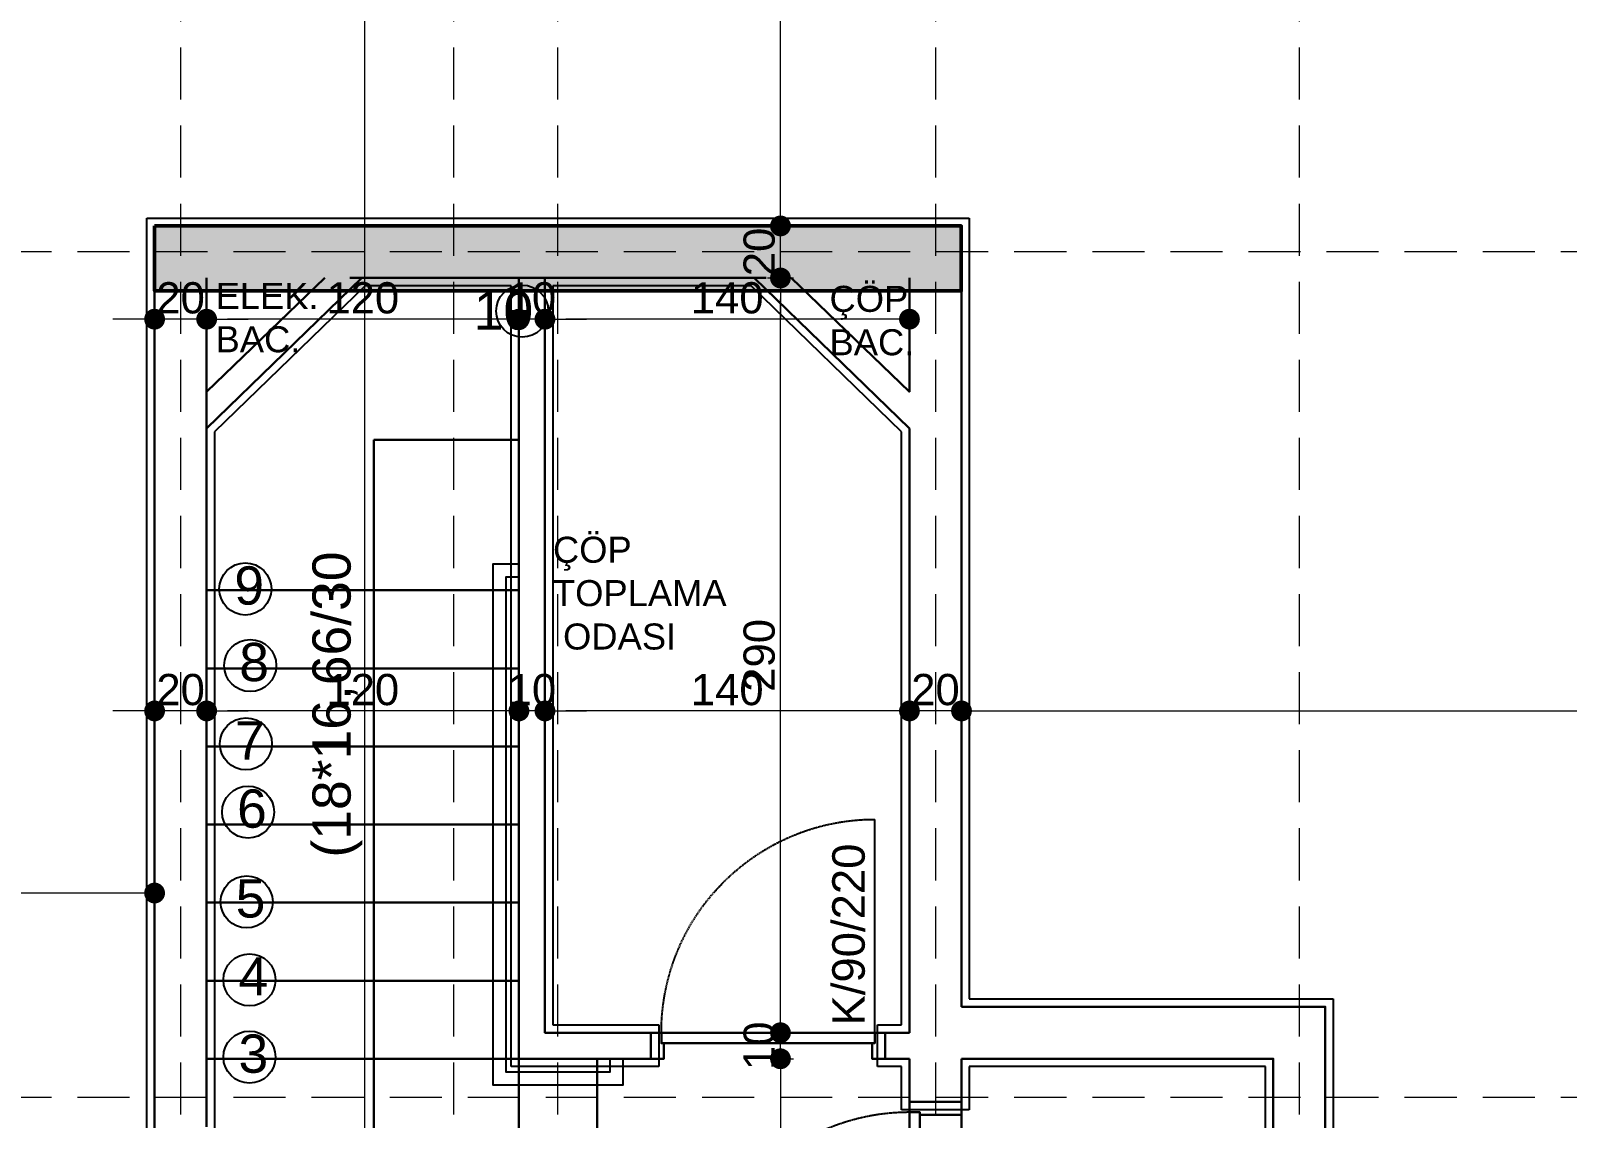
# Model space of a CAD drawing. Header units: millimetres. Extents: x 38129 to 72024, y -56282 to 16512.
# Drawn here: x 43014 to 43604, y -43878 to -43460 of the extents above; entities that cross this region are included whole.
import ezdxf

# ---------------------------------------------------------------- set-up
doc = ezdxf.new("R2010")
doc.units = ezdxf.units.MM
doc.linetypes.add('HIDDEN', pattern=[0.375, 0.25, -0.125])
for name, color, linetype, lineweight in [('AKS', 55, 'HIDDEN', 0), ('COLUMN4', 3, 'Continuous', 50), ('DIŞÖLÇÜ', 37, 'Continuous', 0), ('DUVAR', 255, 'Continuous', 30), ('KAPI', 4, 'Continuous', 30), ('M', 210, 'Continuous', 30), ('mahal', 7, 'Continuous', 5), ('pencere+KAPI', 1, 'Continuous', 0), ('TARAMA', 252, 'Continuous', 0), ('ölçü İÇ', 31, 'Continuous', 0)]:
    doc.layers.add(name, color=color, linetype=linetype, lineweight=lineweight)
for name, color, linetype in [('HIDDEN', 1, 'HIDDEN'), ('sıva', 41, 'Continuous'), ('tefriş', 42, 'Continuous')]:
    doc.layers.add(name, color=color, linetype=linetype)
doc.styles.add('icdisolcu_yazi', font='arial.ttf')
doc.styles.get("Standard").update_dxf_attribs({"font": 'arial.ttf'})
doc.styles.add('style1', font='arial.ttf')
doc.dimstyles.new('İç Ölçü', dxfattribs={"dimtxt": 12, "dimasz": 8, "dimexe": 5, "dimexo": 0, "dimgap": 2, "dimtad": 1, "dimdec": 0, "dimzin": 12, "dimdsep": 46, "dimtxsty": 'icdisolcu_yazi', "dimblk": 'DOT', "dimcen": 8, "dimdle": 5, "dimclrd": 256, "dimclre": 256, "dimclrt": 7, "dimadec": 0, "dimazin": 3, "dimtfac": 1, "dimtdec": 0, "dimtix": 1, "dimtmove": 2, "dimatfit": 3, "dimldrblk": 'DOT', "dimfxl": 0, "dimtolj": 1, "dimtzin": 0, "dimlwd": -1, "dimlwe": -1, "dimarcsym": 0})

# ---------------------------------------------------------------- blocks, each defined once
blk = doc.blocks.new('*U12')
for p, q in [((4, 0), (0, 0)), ((86, 0), (90, 0))]:
    blk.add_line(p, q)
blk.add_lwpolyline([(4, 0), (86, 0), (86, -4), (4, -4)], close=True)
for points in [[(0, -20), (5, -20), (5, -4)], [(90, -20), (85, -20), (85, -4)]]:
    blk.add_lwpolyline(points)
at = {"layer": 'DUVAR'}
for p, q in [((0, 0), (0, -20)), ((90, 0), (90, -20))]:
    blk.add_line(p, q, dxfattribs=at)
at = {"layer": 'HIDDEN'}
blk.add_line((4, 0), (4, 82), dxfattribs=at)
blk.add_arc((4, 0), 82, 360, 90, dxfattribs=at)
blk = doc.blocks.new('_Dot')
at = {"color": 0, "lineweight": -2}
blk.add_line((-0.5, 0), (-1, 0), dxfattribs=at)
at = {"color": 0, "lineweight": 30, "const_width": 0.5}
blk.add_lwpolyline([(-0.25, 0, 1), (0.25, 0, 1)], format="xyb", close=True, dxfattribs=at)
blk = doc.blocks.new('*D661')
at = {"layer": 'Defpoints', "color": 0, "transparency": 16777216}
for p in [(43296.71, -43535.06), (43302.15, -43535.06), (43296.71, -43555.06)]:
    blk.add_point(p, dxfattribs=at)
at = {"layer": 'ölçü İÇ', "linetype": 'Continuous', "transparency": 16777216}
for p, q in [((43302.15, -43527.06), (43302.15, -43519.06)), ((43302.15, -43555.06), (43302.15, -43535.06)), ((43302.15, -43563.06), (43302.15, -43571.06))]:
    blk.add_line(p, q, dxfattribs=at)
at = {"layer": 'ölçü İÇ', "transparency": 16777216}
for p, q in [((43297.15, -43535.06), (43307.15, -43535.06)), ((43297.15, -43555.06), (43307.15, -43555.06))]:
    blk.add_line(p, q, dxfattribs=at)
at = {"layer": 'ölçü İÇ', "transparency": 16777216, "xscale": 8, "yscale": 8, "zscale": 8}
for p, rotation in [((43302.15, -43535.06), 270), ((43302.15, -43555.06), 90)]:
    blk.add_blockref('_Dot', p, dxfattribs=dict(at, rotation=rotation))
at = {"layer": 'ölçü İÇ', "color": 7, "transparency": 16777216, "insert": (43294.02, -43545.06), "char_height": 12, "attachment_point": 5, "rotation": 90, "style": 'icdisolcu_yazi'}
blk.add_mtext('\\A1;20', dxfattribs=at)
blk = doc.blocks.new('*U39')
for p, q in [((4, 0), (0, 0)), ((86, 0), (90, 0))]:
    blk.add_line(p, q)
blk.add_lwpolyline([(4, 0), (86, 0), (86, -4), (4, -4)], close=True)
for points in [[(0, -10), (5, -10), (5, -4)], [(90, -10), (85, -10), (85, -4)]]:
    blk.add_lwpolyline(points)
at = {"layer": 'DUVAR'}
for p, q in [((0, 0), (0, -10)), ((90, 0), (90, -10))]:
    blk.add_line(p, q, dxfattribs=at)
at = {"layer": 'HIDDEN'}
blk.add_line((4, 0), (4, 82), dxfattribs=at)
blk.add_arc((4, 0), 82, 360, 90, dxfattribs=at)
blk = doc.blocks.new('*D677')
at = {"layer": 'Defpoints', "color": 0, "transparency": 16777216}
for p in [(43302.15, -43845.06), (43302.15, -43845.06), (43302.15, -43855.06)]:
    blk.add_point(p, dxfattribs=at)
at = {"layer": 'ölçü İÇ', "linetype": 'Continuous', "transparency": 16777216}
for p, q in [((43302.15, -43837.06), (43302.15, -43829.06)), ((43302.15, -43855.06), (43302.15, -43845.06)), ((43302.15, -43863.06), (43302.15, -43871.06))]:
    blk.add_line(p, q, dxfattribs=at)
at = {"layer": 'ölçü İÇ', "transparency": 16777216}
for p, q in [((43302.15, -43845.06), (43307.15, -43845.06)), ((43302.15, -43855.06), (43307.15, -43855.06))]:
    blk.add_line(p, q, dxfattribs=at)
at = {"layer": 'ölçü İÇ', "transparency": 16777216, "xscale": 8, "yscale": 8, "zscale": 8}
for p, rotation in [((43302.15, -43845.06), 270), ((43302.15, -43855.06), 90)]:
    blk.add_blockref('_Dot', p, dxfattribs=dict(at, rotation=rotation))
at = {"layer": 'ölçü İÇ', "color": 7, "transparency": 16777216, "insert": (43294.02, -43850.06), "char_height": 12, "attachment_point": 5, "rotation": 90, "style": 'icdisolcu_yazi'}
blk.add_mtext('\\A1;10', dxfattribs=at)
blk = doc.blocks.new('*D678')
at = {"layer": 'Defpoints', "color": 0, "transparency": 16777216}
for p in [(43302.15, -43555.06), (43302.15, -43555.06), (43302.15, -43845.06)]:
    blk.add_point(p, dxfattribs=at)
at = {"layer": 'ölçü İÇ', "transparency": 16777216}
for p, q in [((43302.15, -43555.06), (43307.15, -43555.06)), ((43302.15, -43845.06), (43307.15, -43845.06))]:
    blk.add_line(p, q, dxfattribs=at)
at = {"layer": 'ölçü İÇ', "linetype": 'Continuous', "transparency": 16777216}
blk.add_line((43302.15, -43837.06), (43302.15, -43563.06), dxfattribs=at)
at = {"layer": 'ölçü İÇ', "transparency": 16777216, "xscale": 8, "yscale": 8, "zscale": 8}
for p, rotation in [((43302.15, -43555.06), 90), ((43302.15, -43845.06), 270)]:
    blk.add_blockref('_Dot', p, dxfattribs=dict(at, rotation=rotation))
at = {"layer": 'ölçü İÇ', "color": 7, "transparency": 16777216, "insert": (43294.02, -43700.06), "char_height": 12, "attachment_point": 5, "rotation": 90, "style": 'icdisolcu_yazi'}
blk.add_mtext('\\A1;290', dxfattribs=at)
blk = doc.blocks.new('*D680')
at = {"layer": 'Defpoints', "color": 0, "transparency": 16777216}
for p in [(43211.65, -43570.89), (43211.65, -43570.89), (43351.71, -43570.89)]:
    blk.add_point(p, dxfattribs=at)
at = {"layer": 'ölçü İÇ', "transparency": 16777216}
for p, q in [((43211.65, -43570.89), (43211.65, -43565.89)), ((43351.71, -43570.89), (43351.71, -43565.89))]:
    blk.add_line(p, q, dxfattribs=at)
at = {"layer": 'ölçü İÇ', "linetype": 'Continuous', "transparency": 16777216}
blk.add_line((43343.71, -43570.89), (43219.65, -43570.89), dxfattribs=at)
at = {"layer": 'ölçü İÇ', "transparency": 16777216, "xscale": 8, "yscale": 8, "zscale": 8, "rotation": 180}
blk.add_blockref('_Dot', (43211.65, -43570.89), dxfattribs=at)
at = {"layer": 'ölçü İÇ', "transparency": 16777216, "xscale": 8, "yscale": 8, "zscale": 8}
blk.add_blockref('_Dot', (43351.71, -43570.89), dxfattribs=at)
at = {"layer": 'ölçü İÇ', "color": 7, "transparency": 16777216, "insert": (43281.68, -43562.76), "char_height": 12, "attachment_point": 5, "style": 'icdisolcu_yazi'}
blk.add_mtext('\\A1;140', dxfattribs=at)
blk = doc.blocks.new('*D681')
at = {"layer": 'Defpoints', "color": 0, "transparency": 16777216}
for p in [(43201.65, -43570.89), (43201.65, -43570.89), (43211.65, -43570.89)]:
    blk.add_point(p, dxfattribs=at)
at = {"layer": 'ölçü İÇ', "transparency": 16777216}
for p, q in [((43201.65, -43570.89), (43201.65, -43565.89)), ((43211.65, -43570.89), (43211.65, -43565.89))]:
    blk.add_line(p, q, dxfattribs=at)
at = {"layer": 'ölçü İÇ', "linetype": 'Continuous', "transparency": 16777216}
for p, q in [((43193.65, -43570.89), (43185.65, -43570.89)), ((43211.65, -43570.89), (43201.65, -43570.89)), ((43219.65, -43570.89), (43227.65, -43570.89))]:
    blk.add_line(p, q, dxfattribs=at)
at = {"layer": 'ölçü İÇ', "transparency": 16777216, "xscale": 8, "yscale": 8, "zscale": 8}
blk.add_blockref('_Dot', (43201.65, -43570.89), dxfattribs=at)
at = {"layer": 'ölçü İÇ', "transparency": 16777216, "xscale": 8, "yscale": 8, "zscale": 8, "rotation": 180}
blk.add_blockref('_Dot', (43211.65, -43570.89), dxfattribs=at)
at = {"layer": 'ölçü İÇ', "color": 7, "transparency": 16777216, "insert": (43206.65, -43562.76), "char_height": 12, "attachment_point": 5, "style": 'icdisolcu_yazi'}
blk.add_mtext('\\A1;10', dxfattribs=at)
blk = doc.blocks.new('*D682')
at = {"layer": 'Defpoints', "color": 0, "transparency": 16777216}
for p in [(43081.65, -43570.89), (43081.65, -43570.89), (43201.65, -43570.89)]:
    blk.add_point(p, dxfattribs=at)
at = {"layer": 'ölçü İÇ', "transparency": 16777216}
for p, q in [((43081.65, -43570.89), (43081.65, -43565.89)), ((43201.65, -43570.89), (43201.65, -43565.89))]:
    blk.add_line(p, q, dxfattribs=at)
at = {"layer": 'ölçü İÇ', "linetype": 'Continuous', "transparency": 16777216}
blk.add_line((43193.65, -43570.89), (43089.65, -43570.89), dxfattribs=at)
at = {"layer": 'ölçü İÇ', "transparency": 16777216, "xscale": 8, "yscale": 8, "zscale": 8, "rotation": 180}
blk.add_blockref('_Dot', (43081.65, -43570.89), dxfattribs=at)
at = {"layer": 'ölçü İÇ', "transparency": 16777216, "xscale": 8, "yscale": 8, "zscale": 8}
blk.add_blockref('_Dot', (43201.65, -43570.89), dxfattribs=at)
at = {"layer": 'ölçü İÇ', "color": 7, "transparency": 16777216, "insert": (43141.65, -43562.76), "char_height": 12, "attachment_point": 5, "style": 'icdisolcu_yazi'}
blk.add_mtext('\\A1;120', dxfattribs=at)
blk = doc.blocks.new('*D683')
at = {"layer": 'Defpoints', "color": 0, "transparency": 16777216}
for p in [(43061.65, -43570.89), (43061.65, -43570.89), (43081.65, -43570.89)]:
    blk.add_point(p, dxfattribs=at)
at = {"layer": 'ölçü İÇ', "transparency": 16777216}
for p, q in [((43061.65, -43570.89), (43061.65, -43565.89)), ((43081.65, -43570.89), (43081.65, -43565.89))]:
    blk.add_line(p, q, dxfattribs=at)
at = {"layer": 'ölçü İÇ', "linetype": 'Continuous', "transparency": 16777216}
for p, q in [((43053.65, -43570.89), (43045.65, -43570.89)), ((43081.65, -43570.89), (43061.65, -43570.89)), ((43089.65, -43570.89), (43097.65, -43570.89))]:
    blk.add_line(p, q, dxfattribs=at)
at = {"layer": 'ölçü İÇ', "transparency": 16777216, "xscale": 8, "yscale": 8, "zscale": 8}
blk.add_blockref('_Dot', (43061.65, -43570.89), dxfattribs=at)
at = {"layer": 'ölçü İÇ', "transparency": 16777216, "xscale": 8, "yscale": 8, "zscale": 8, "rotation": 180}
blk.add_blockref('_Dot', (43081.65, -43570.89), dxfattribs=at)
at = {"layer": 'ölçü İÇ', "color": 7, "transparency": 16777216, "insert": (43071.65, -43562.76), "char_height": 12, "attachment_point": 5, "style": 'icdisolcu_yazi'}
blk.add_mtext('\\A1;20', dxfattribs=at)
blk = doc.blocks.new('*D684')
at = {"layer": 'Defpoints', "color": 0, "transparency": 16777216}
for p in [(43351.71, -43721.41), (43351.71, -43721.41), (43371.71, -43721.41)]:
    blk.add_point(p, dxfattribs=at)
at = {"layer": 'ölçü İÇ', "linetype": 'Continuous', "transparency": 16777216}
for p, q in [((43343.71, -43721.41), (43335.71, -43721.41)), ((43371.71, -43721.41), (43351.71, -43721.41)), ((43379.71, -43721.41), (43387.71, -43721.41))]:
    blk.add_line(p, q, dxfattribs=at)
at = {"layer": 'ölçü İÇ', "transparency": 16777216}
for p, q in [((43351.71, -43721.41), (43351.71, -43716.41)), ((43371.71, -43721.41), (43371.71, -43716.41))]:
    blk.add_line(p, q, dxfattribs=at)
at = {"layer": 'ölçü İÇ', "transparency": 16777216, "xscale": 8, "yscale": 8, "zscale": 8}
blk.add_blockref('_Dot', (43351.71, -43721.41), dxfattribs=at)
at = {"layer": 'ölçü İÇ', "transparency": 16777216, "xscale": 8, "yscale": 8, "zscale": 8, "rotation": 180}
blk.add_blockref('_Dot', (43371.71, -43721.41), dxfattribs=at)
at = {"layer": 'ölçü İÇ', "color": 7, "transparency": 16777216, "insert": (43361.71, -43713.28), "char_height": 12, "attachment_point": 5, "style": 'icdisolcu_yazi'}
blk.add_mtext('\\A1;20', dxfattribs=at)
blk = doc.blocks.new('*D685')
at = {"layer": 'Defpoints', "color": 0, "transparency": 16777216}
for p in [(43211.65, -43721.41), (43211.65, -43721.41), (43351.71, -43721.41)]:
    blk.add_point(p, dxfattribs=at)
at = {"layer": 'ölçü İÇ', "transparency": 16777216}
for p, q in [((43211.65, -43721.41), (43211.65, -43716.41)), ((43351.71, -43721.41), (43351.71, -43716.41))]:
    blk.add_line(p, q, dxfattribs=at)
at = {"layer": 'ölçü İÇ', "linetype": 'Continuous', "transparency": 16777216}
blk.add_line((43343.71, -43721.41), (43219.65, -43721.41), dxfattribs=at)
at = {"layer": 'ölçü İÇ', "transparency": 16777216, "xscale": 8, "yscale": 8, "zscale": 8, "rotation": 180}
blk.add_blockref('_Dot', (43211.65, -43721.41), dxfattribs=at)
at = {"layer": 'ölçü İÇ', "transparency": 16777216, "xscale": 8, "yscale": 8, "zscale": 8}
blk.add_blockref('_Dot', (43351.71, -43721.41), dxfattribs=at)
at = {"layer": 'ölçü İÇ', "color": 7, "transparency": 16777216, "insert": (43281.68, -43713.28), "char_height": 12, "attachment_point": 5, "style": 'icdisolcu_yazi'}
blk.add_mtext('\\A1;140', dxfattribs=at)
blk = doc.blocks.new('*D686')
at = {"layer": 'Defpoints', "color": 0, "transparency": 16777216}
for p in [(43201.65, -43721.41), (43201.65, -43721.41), (43211.65, -43721.41)]:
    blk.add_point(p, dxfattribs=at)
at = {"layer": 'ölçü İÇ', "linetype": 'Continuous', "transparency": 16777216}
for p, q in [((43193.65, -43721.41), (43185.65, -43721.41)), ((43211.65, -43721.41), (43201.65, -43721.41)), ((43219.65, -43721.41), (43227.65, -43721.41))]:
    blk.add_line(p, q, dxfattribs=at)
at = {"layer": 'ölçü İÇ', "transparency": 16777216}
for p, q in [((43201.65, -43721.41), (43201.65, -43716.41)), ((43211.65, -43721.41), (43211.65, -43716.41))]:
    blk.add_line(p, q, dxfattribs=at)
at = {"layer": 'ölçü İÇ', "transparency": 16777216, "xscale": 8, "yscale": 8, "zscale": 8}
blk.add_blockref('_Dot', (43201.65, -43721.41), dxfattribs=at)
at = {"layer": 'ölçü İÇ', "transparency": 16777216, "xscale": 8, "yscale": 8, "zscale": 8, "rotation": 180}
blk.add_blockref('_Dot', (43211.65, -43721.41), dxfattribs=at)
at = {"layer": 'ölçü İÇ', "color": 7, "transparency": 16777216, "insert": (43206.65, -43713.28), "char_height": 12, "attachment_point": 5, "style": 'icdisolcu_yazi'}
blk.add_mtext('\\A1;10', dxfattribs=at)
blk = doc.blocks.new('*D687')
at = {"layer": 'Defpoints', "color": 0, "transparency": 16777216}
for p in [(43081.65, -43721.41), (43081.65, -43721.41), (43201.65, -43721.41)]:
    blk.add_point(p, dxfattribs=at)
at = {"layer": 'ölçü İÇ', "transparency": 16777216}
for p, q in [((43081.65, -43721.41), (43081.65, -43716.41)), ((43201.65, -43721.41), (43201.65, -43716.41))]:
    blk.add_line(p, q, dxfattribs=at)
at = {"layer": 'ölçü İÇ', "linetype": 'Continuous', "transparency": 16777216}
blk.add_line((43193.65, -43721.41), (43089.65, -43721.41), dxfattribs=at)
at = {"layer": 'ölçü İÇ', "transparency": 16777216, "xscale": 8, "yscale": 8, "zscale": 8, "rotation": 180}
blk.add_blockref('_Dot', (43081.65, -43721.41), dxfattribs=at)
at = {"layer": 'ölçü İÇ', "transparency": 16777216, "xscale": 8, "yscale": 8, "zscale": 8}
blk.add_blockref('_Dot', (43201.65, -43721.41), dxfattribs=at)
at = {"layer": 'ölçü İÇ', "color": 7, "transparency": 16777216, "insert": (43141.65, -43713.28), "char_height": 12, "attachment_point": 5, "style": 'icdisolcu_yazi'}
blk.add_mtext('\\A1;120', dxfattribs=at)
blk = doc.blocks.new('*D688')
at = {"layer": 'Defpoints', "color": 0, "transparency": 16777216}
for p in [(43061.65, -43721.41), (43061.65, -43721.41), (43081.65, -43721.41)]:
    blk.add_point(p, dxfattribs=at)
at = {"layer": 'ölçü İÇ', "linetype": 'Continuous', "transparency": 16777216}
for p, q in [((43053.65, -43721.41), (43045.65, -43721.41)), ((43081.65, -43721.41), (43061.65, -43721.41)), ((43089.65, -43721.41), (43097.65, -43721.41))]:
    blk.add_line(p, q, dxfattribs=at)
at = {"layer": 'ölçü İÇ', "transparency": 16777216}
for p, q in [((43061.65, -43721.41), (43061.65, -43716.41)), ((43081.65, -43721.41), (43081.65, -43716.41))]:
    blk.add_line(p, q, dxfattribs=at)
at = {"layer": 'ölçü İÇ', "transparency": 16777216, "xscale": 8, "yscale": 8, "zscale": 8}
blk.add_blockref('_Dot', (43061.65, -43721.41), dxfattribs=at)
at = {"layer": 'ölçü İÇ', "transparency": 16777216, "xscale": 8, "yscale": 8, "zscale": 8, "rotation": 180}
blk.add_blockref('_Dot', (43081.65, -43721.41), dxfattribs=at)
at = {"layer": 'ölçü İÇ', "color": 7, "transparency": 16777216, "insert": (43071.65, -43713.28), "char_height": 12, "attachment_point": 5, "style": 'icdisolcu_yazi'}
blk.add_mtext('\\A1;20', dxfattribs=at)
blk = doc.blocks.new('*D719')
at = {"layer": 'Defpoints', "color": 0, "lineweight": 120, "transparency": 16777216}
for p in [(43302.15, -43855.06), (43302.15, -43975.03), (43304.15, -43975.03)]:
    blk.add_point(p, dxfattribs=at)
at = {"layer": 'ölçü İÇ', "transparency": 16777216}
for p, q in [((43302.15, -43855.06), (43307.15, -43855.06)), ((43304.15, -43975.03), (43297.15, -43975.03))]:
    blk.add_line(p, q, dxfattribs=at)
at = {"layer": 'ölçü İÇ', "linetype": 'Continuous', "transparency": 16777216}
blk.add_line((43302.15, -43863.06), (43302.15, -43967.03), dxfattribs=at)
at = {"layer": 'ölçü İÇ', "transparency": 16777216, "xscale": 8, "yscale": 8, "zscale": 8}
for p, rotation in [((43302.15, -43855.06), 90), ((43302.15, -43975.03), 270)]:
    blk.add_blockref('_Dot', p, dxfattribs=dict(at, rotation=rotation))
at = {"layer": 'ölçü İÇ', "color": 7, "transparency": 16777216, "insert": (43294.02, -43915.05), "char_height": 12, "attachment_point": 5, "rotation": 90, "style": 'icdisolcu_yazi'}
blk.add_mtext('\\A1;120', dxfattribs=at)
blk = doc.blocks.new('*D720')
at = {"layer": 'Defpoints', "color": 0, "lineweight": 120, "transparency": 16777216}
for p in [(43302.15, -42876.48), (43302.15, -42876.48), (43302.15, -43535.06)]:
    blk.add_point(p, dxfattribs=at)
at = {"layer": 'ölçü İÇ', "transparency": 16777216}
for p, q in [((43302.15, -42876.48), (43307.15, -42876.48)), ((43302.15, -43535.06), (43297.15, -43535.06))]:
    blk.add_line(p, q, dxfattribs=at)
at = {"layer": 'ölçü İÇ', "linetype": 'Continuous', "transparency": 16777216}
blk.add_line((43302.15, -43527.06), (43302.15, -42884.48), dxfattribs=at)
at = {"layer": 'ölçü İÇ', "transparency": 16777216, "xscale": 8, "yscale": 8, "zscale": 8}
for p, rotation in [((43302.15, -42876.48), 90), ((43302.15, -43535.06), 270)]:
    blk.add_blockref('_Dot', p, dxfattribs=dict(at, rotation=rotation))
at = {"layer": 'ölçü İÇ', "color": 7, "transparency": 16777216, "insert": (43294.02, -43205.77), "char_height": 12, "attachment_point": 5, "rotation": 90, "style": 'icdisolcu_yazi'}
blk.add_mtext('\\A1;659', dxfattribs=at)
blk = doc.blocks.new('*D731')
at = {"layer": 'Defpoints', "color": 0, "lineweight": 120, "transparency": 16777216}
for p in [(42660.85, -43791.38), (42660.85, -43792.19), (43061.65, -43808.72)]:
    blk.add_point(p, dxfattribs=at)
at = {"layer": 'ölçü İÇ', "transparency": 16777216}
for p, q in [((42660.85, -43792.19), (42660.85, -43786.38)), ((43061.65, -43796.38), (43061.65, -43786.38))]:
    blk.add_line(p, q, dxfattribs=at)
at = {"layer": 'ölçü İÇ', "linetype": 'Continuous', "transparency": 16777216}
blk.add_line((43053.65, -43791.38), (42668.85, -43791.38), dxfattribs=at)
at = {"layer": 'ölçü İÇ', "transparency": 16777216, "xscale": 8, "yscale": 8, "zscale": 8, "rotation": 180}
blk.add_blockref('_Dot', (42660.85, -43791.38), dxfattribs=at)
at = {"layer": 'ölçü İÇ', "transparency": 16777216, "xscale": 8, "yscale": 8, "zscale": 8}
blk.add_blockref('_Dot', (43061.65, -43791.38), dxfattribs=at)
at = {"layer": 'ölçü İÇ', "color": 7, "transparency": 16777216, "insert": (42861.25, -43783.26), "char_height": 12, "attachment_point": 5, "style": 'icdisolcu_yazi'}
blk.add_mtext('\\A1;401', dxfattribs=at)
blk = doc.blocks.new('rewtertwe')
at = {"layer": 'TARAMA', "lineweight": -3}
h = blk.add_hatch(dxfattribs=at)
h.set_pattern_fill('ANSI33', color=256, scale=2.5, style=0)
h.set_pattern_definition([(45, (-581316.523, -211139.459), (-11.22532015, 11.22532015), []), (45, (-581305.298, -211139.459), (-11.22532015, 11.22532015), [7.9375, -3.96875])])
h.paths.add_polyline_path([(-100.06, -370.8), (-100.06, -810.8), (209.94, -810.8), (209.94, -785.8), (-75.06, -785.8), (-75.06, -395.8), (209.94, -395.8), (209.94, -370.8)])
h.paths.add_polyline_path([(854.85, -1722.23), (914.85, -1722.02), (914.94, -1747.02), (854.94, -1747.23)])
h.paths.add_polyline_path([(534.85, -1723.37), (594.85, -1723.15), (594.94, -1748.15), (534.94, -1748.37)])
h.paths.add_polyline_path([(44.85, -1725.1), (104.85, -1724.89), (104.94, -1749.89), (44.94, -1750.1)])
h.paths.add_polyline_path([(-445.06, -1726.84), (-385.06, -1726.63), (-384.97, -1751.63), (-444.97, -1751.84)])
h.paths.add_polyline_path([(-867.96, -1728.34), (-807.96, -1728.12), (-807.87, -1753.12), (-867.87, -1753.34)])
h.paths.add_polyline_path([(-1153.71, -1729.35), (-1093.71, -1729.14), (-1093.62, -1754.14), (-1153.62, -1754.35)])
h.paths.add_polyline_path([(874.97, -1405.8), (914.97, -1405.8), (914.97, -1445.8), (874.97, -1445.8)])
h.paths.add_polyline_path([(534.94, -1420.8), (594.94, -1420.8), (594.94, -1445.8), (534.94, -1445.8)])
h.paths.add_polyline_path([(44.94, -1385.8), (69.94, -1385.8), (69.94, -1445.8), (44.94, -1445.8)])
h.paths.add_polyline_path([(-445.06, -1420.8), (-385.06, -1420.8), (-385.06, -1445.8), (-445.06, -1445.8)])
h.paths.add_polyline_path([(-867.96, -1385.8), (-842.96, -1385.8), (-842.96, -1445.8), (-867.96, -1445.8)])
h.paths.add_polyline_path([(-1155.34, -1385.8), (-1130.34, -1385.69), (-1130.06, -1445.68), (-1155.06, -1445.8)])
h.paths.add_polyline_path([(554.94, -1060.8), (594.94, -1060.8), (594.94, -1100.8), (554.94, -1100.8)])
h.paths.add_polyline_path([(44.94, -1040.8), (74.94, -1040.8), (74.94, -1100.8), (44.94, -1100.8)])
h.paths.add_polyline_path([(-445.06, -1040.8), (-415.06, -1040.8), (-415.06, -1100.8), (-445.06, -1100.8)])
h.paths.add_polyline_path([(859.94, -885.8), (929.94, -885.8), (929.94, -920.8), (859.94, -920.8)])
h.paths.add_polyline_path([(524.94, -885.8), (594.94, -885.8), (594.94, -920.8), (524.94, -920.8)])
h.paths.add_polyline_path([(-520.06, -870.8), (-390.06, -870.8), (-390.06, -900.8), (-520.06, -900.8)])
h.paths.add_polyline_path([(-867.96, -750.8), (-842.96, -750.8), (-842.96, -810.8), (-867.96, -810.8)])
h.paths.add_polyline_path([(-1158.32, -750.8), (-1133.32, -750.69), (-1133.03, -810.68), (-1158.03, -810.8)])
h.paths.add_polyline_path([(-460.06, -465.8), (-400.06, -465.8), (-400.06, -495.8), (-460.06, -495.8)])
h.paths.add_polyline_path([(859.94, -263.3), (929.94, -263.3), (929.94, -298.3), (859.94, -298.3)])
h.paths.add_polyline_path([(524.94, -263.3), (594.94, -263.3), (594.94, -298.3), (524.94, -298.3)])
h.paths.add_polyline_path([(-100.06, -185.8), (209.94, -185.8), (209.94, -210.8), (-100.06, -210.8)])
h.paths.add_polyline_path([(-460.06, -65.8), (-400.06, -65.8), (-400.06, -95.8), (-460.06, -95.8)])
h.paths.add_polyline_path([(-867.96, -40.8), (-842.96, -40.8), (-842.96, -100.8), (-867.96, -100.8)])
h.paths.add_polyline_path([(-1161.64, -40.8), (-1136.64, -40.69), (-1136.36, -100.68), (-1161.36, -100.8)])
h.paths.add_polyline_path([(-100.06, 249.2), (209.94, 249.2), (209.94, 224.2), (-100.06, 224.2)])
h.paths.add_polyline_path([(859.94, 359.2), (929.94, 359.2), (929.94, 324.2), (859.94, 324.2)])
h.paths.add_polyline_path([(524.94, 359.2), (594.94, 359.2), (594.94, 324.2), (524.94, 324.2)])
h.paths.add_polyline_path([(-520.06, 339.2), (-390.06, 339.2), (-390.06, 309.2), (-520.06, 309.2)])
h.paths.add_polyline_path([(-867.96, 364.2), (-842.96, 364.2), (-842.96, 304.2), (-867.96, 304.2)])
h.paths.add_polyline_path([(-1163.53, 364.08), (-1138.54, 364.2), (-1138.25, 304.2), (-1163.25, 304.08)])
h.paths.add_polyline_path([(-415.06, 564.2), (-385.06, 564.2), (-385.06, 504.2), (-415.06, 504.2)])
h.paths.add_polyline_path([(584.94, 609.3), (624.94, 609.3), (624.94, 569.3), (584.94, 569.3)])
h.paths.add_polyline_path([(4.94, 609.3), (34.94, 609.3), (34.94, 529.3), (4.94, 529.3)])
h.paths.add_polyline_path([(889.94, 927.2), (929.94, 927.2), (929.94, 887.2), (889.94, 887.2)])
h.paths.add_polyline_path([(329.94, 927.2), (354.94, 927.2), (354.94, 867.2), (329.94, 867.2)])
h.paths.add_polyline_path([(-100.06, 927.2), (-40.06, 927.2), (-40.06, 902.2), (-100.06, 902.2)])
h.paths.add_polyline_path([(-520.06, 927.2), (-495.06, 927.2), (-495.06, 867.2), (-520.06, 867.2)])
h.paths.add_polyline_path([(-867.96, 927.2), (-842.96, 927.2), (-842.96, 867.2), (-867.96, 867.2)])
h.paths.add_polyline_path([(-1166.17, 927.08), (-1141.17, 927.2), (-1140.89, 867.2), (-1165.89, 867.08)])
at = {"layer": 'COLUMN4', "color": 3}
blk.add_lwpolyline([(-100.06, 249.2), (209.94, 249.2), (209.94, 224.2), (-100.06, 224.2)], close=True, dxfattribs=at)
blk = doc.blocks.new('*D974')
at = {"layer": 'Defpoints', "color": 0, "transparency": 16777216}
for p in [(43371.71, -43721.41), (44071.59, -43721.41), (44071.59, -43729.44)]:
    blk.add_point(p, dxfattribs=at)
at = {"layer": 'ölçü İÇ', "transparency": 16777216}
for p, q in [((43371.71, -43721.41), (43371.71, -43716.41)), ((44071.59, -43726.41), (44071.59, -43716.41))]:
    blk.add_line(p, q, dxfattribs=at)
at = {"layer": 'ölçü İÇ', "linetype": 'Continuous', "transparency": 16777216}
blk.add_line((43379.71, -43721.41), (44063.59, -43721.41), dxfattribs=at)
at = {"layer": 'ölçü İÇ', "transparency": 16777216, "xscale": 8, "yscale": 8, "zscale": 8, "rotation": 180}
blk.add_blockref('_Dot', (43371.71, -43721.41), dxfattribs=at)
at = {"layer": 'ölçü İÇ', "transparency": 16777216, "xscale": 8, "yscale": 8, "zscale": 8}
blk.add_blockref('_Dot', (44071.59, -43721.41), dxfattribs=at)
at = {"layer": 'ölçü İÇ', "color": 7, "transparency": 16777216, "insert": (43721.65, -43713.28), "char_height": 12, "attachment_point": 5, "style": 'icdisolcu_yazi'}
blk.add_mtext('\\A1;700', dxfattribs=at)

msp = doc.modelspace()

# ---------------------------------------------------------------- linework, layer by layer
at = {"layer": 'AKS', "ltscale": 80}
for p, q in [((43071.65, -42566.51), (43071.65, -45757.79)), ((43176.5, -42566.51), (43176.5, -45757.79)), ((43216.5, -42566.51), (43216.5, -45757.79)), ((43361.7, -42566.51), (43361.7, -45757.79)), ((43501.5, -42566.51), (43501.5, -45757.79)), ((44372, -43545.06), (41813.4, -43545.06)), ((44372, -43869.89), (41813.4, -43869.89))]:
    msp.add_line(p, q, dxfattribs=at)
at = {"layer": 'DUVAR'}
for p, q in [((43136.65, -43535.06), (43296.71, -43535.06)), ((43081.65, -43881.21), (43081.65, -43555.06)), ((43127.05, -43555.06), (43081.65, -43598.79)), ((43141.28, -43555.06), (43081.65, -43612.85)), ((43136.65, -43555.06), (43296.71, -43555.06)), ((43292.08, -43555.06), (43351.71, -43612.85))]:
    msp.add_line(p, q, dxfattribs=at)
for points in [[(43061.65, -43975.06), (43061.65, -43555.06)], [(43252.37, -43845.06), (43211.65, -43845.06), (43211.65, -43555.06)], [(43306.3, -43555.06), (43351.71, -43598.79), (43351.71, -43555.06)], [(43371.71, -43835.06), (43371.71, -43555.06)], [(43351.71, -43845.06), (43351.71, -43612.85)], [(43201.65, -43675.06), (43201.65, -43675.06), (43201.65, -43855.06)], [(43511.49, -44055.06), (43511.49, -43835.06), (43371.71, -43835.06)], [(43351.71, -43845.06), (43338.37, -43845.06)], [(43252.37, -43855.06), (43201.65, -43855.06)], [(43351.71, -43855.06), (43342.37, -43855.06)], [(43351.71, -43917.28), (43351.71, -43855.06)], [(43371.71, -43975.06), (43371.71, -43855.06)], [(43491.5, -44098.99), (43491.5, -43855.06), (43371.71, -43855.06)]]:
    msp.add_lwpolyline(points, dxfattribs=at)
at = {"layer": 'M'}
for p, q in [((43201.65, -43555.06), (43201.65, -43975.06)), ((43201.65, -43617.23), (43145.91, -43617.23)), ((43145.91, -43617.23), (43145.91, -43912.46)), ((43201.65, -43648.92), (43201.65, -43975.06)), ((43081.65, -43675.06), (43201.65, -43675.06)), ((43081.65, -43705.06), (43201.65, -43705.06)), ((43081.65, -43735.06), (43201.65, -43735.06)), ((43081.65, -43765.06), (43201.65, -43765.06)), ((43081.65, -43795.06), (43201.65, -43795.06)), ((43081.65, -43795.06), (43201.65, -43795.06)), ((43081.65, -43825.06), (43201.65, -43825.06)), ((43081.65, -43855.06), (43201.65, -43855.06)), ((43231.71, -43855.06), (43252.37, -43855.06)), ((43342.37, -43855.06), (43351.71, -43855.06))]:
    msp.add_line(p, q, dxfattribs=at)
msp.add_lwpolyline([(43231.71, -43855.06), (43231.71, -43975.06)], dxfattribs=at)
at = {"layer": 'pencere+KAPI', "linetype": 'HIDDEN'}
msp.add_line((43142.33, -42638.3), (43142.33, -45725.24), dxfattribs=at)
at = {"layer": 'sıva'}
for p, q in [((43058.66, -44008.06), (43058.65, -43532.06)), ((43058.65, -43532.06), (43374.71, -43532.06)), ((43374.71, -43532.06), (43374.71, -43832.06)), ((43142.5, -43558.06), (43084.65, -43614.12)), ((43198.65, -43558.06), (43142.5, -43558.06)), ((43198.65, -43858.06), (43198.65, -43558.06)), ((43290.86, -43558.06), (43214.65, -43558.06)), ((43214.65, -43558.06), (43214.65, -43842.06)), ((43348.71, -43614.12), (43290.86, -43558.06)), ((43084.65, -43614.12), (43084.65, -43972.06)), ((43348.71, -43842.06), (43348.71, -43614.12)), ((43374.71, -43832.06), (43514.49, -43832.06)), ((43514.49, -43832.06), (43514.49, -44055.06)), ((43214.65, -43842.06), (43255.37, -43842.06)), ((43255.37, -43842.06), (43255.37, -43858.06)), ((43339.37, -43858.06), (43339.37, -43842.06)), ((43339.37, -43842.06), (43348.71, -43842.06)), ((43255.37, -43858.06), (43198.65, -43858.06)), ((43348.71, -43858.06), (43339.37, -43858.06)), ((43348.71, -43874.62), (43348.71, -43858.06)), ((43488.5, -43858.06), (43374.71, -43858.06)), ((43374.71, -43858.06), (43374.71, -43874.62)), ((43488.5, -44096.99), (43488.5, -43858.06)), ((43374.71, -43874.62), (43348.71, -43874.62))]:
    msp.add_line(p, q, dxfattribs=at)
at = {"layer": 'tefriş'}
for points in [[(43201.65, -43665.06), (43191.65, -43665.06), (43191.65, -43865.06), (43241.71, -43865.06), (43241.71, -43855.06)], [(43201.65, -43670.06), (43196.65, -43670.06), (43196.65, -43860.06), (43236.71, -43860.06), (43236.71, -43855.06)]]:
    msp.add_lwpolyline(points, dxfattribs=at)
for centre in [(43202.9, -43567.78), (43096.51, -43674.55), (43098.4, -43703.96), (43096.76, -43734.06), (43097.57, -43760.27), (43097.03, -43794.78), (43098.11, -43824.73), (43098.11, -43854.41)]:
    msp.add_circle(centre, 10, dxfattribs=at)

# ---------------------------------------------------------------- block references
at = {"layer": 'DIŞÖLÇÜ'}
msp.add_blockref('rewtertwe', (43161.7, -43784.26), dxfattribs=at)
at = {"layer": 'KAPI', "xscale": -1}
msp.add_blockref('*U39', (43342.37, -43845.06), dxfattribs=at)
at = {"layer": 'KAPI', "rotation": 90}
msp.add_blockref('*U12', (43351.71, -43961.62), dxfattribs=at)

# ---------------------------------------------------------------- texts
at = {"layer": 'mahal', "char_height": 10, "width": 125.1716, "attachment_point": 1}
for s, insert in [('ÇÖP \\PBAC.', (43320.99, -43558.08)), ('ELEK. \\PBAC.', (43085.07, -43556.94)), ('ÇÖP \\PTOPLAMA\\P ODASI', (43214.72, -43654.47))]:
    msp.add_mtext(s, dxfattribs=dict(at, insert=insert))
at = {"layer": 'pencere+KAPI', "insert": (43334.71, -43772.38), "char_height": 12.5, "width": 27.0954, "attachment_point": 9, "rotation": 90, "style": 'style1'}
msp.add_mtext('K/90/220', dxfattribs=at)
at = {"layer": 'tefriş', "char_height": 14.7, "width": 26.4931}
for s, insert, attachment_point in [('10', (43207.12, -43560.23), 3), ('9', (43092.29, -43665.86), 1), ('8', (43094.18, -43695.27), 1), ('7', (43092.54, -43725.38), 1), ('6', (43093.35, -43751.59), 1), ('5', (43092.81, -43786.09), 1), ('4', (43093.89, -43816.04), 1), ('3', (43093.89, -43845.73), 1)]:
    msp.add_mtext(s, dxfattribs=dict(at, insert=insert, attachment_point=attachment_point))
at = {"layer": 'tefriş', "insert": (43141.41, -43777.74), "char_height": 14.7, "width": 26.4931, "attachment_point": 7, "rotation": 90}
msp.add_mtext('(18*16,66/30', dxfattribs=at)

# ---------------------------------------------------------------- dimensions: what is measured, and where the dimension line sits
at = {"layer": 'ölçü İÇ'}
for base, p1, p2, angle, picture, middle in [((43302.15, -42876.48), (43302.15, -43535.06), (43302.15, -42876.48), 90, '*D720', (43294.02, -43205.77)), ((43302.15, -43535.06), (43296.71, -43555.06), (43296.71, -43535.06), 270, '*D661', (43294.02, -43545.06)), ((43302.15, -43555.06), (43302.15, -43845.06), (43302.15, -43555.06), 270, '*D678', (43294.02, -43700.06)), ((43302.15, -43845.06), (43302.15, -43855.06), (43302.15, -43845.06), 270, '*D677', (43294.02, -43850.06)), ((43302.15, -43975.03), (43302.15, -43855.06), (43304.15, -43975.03), 270, '*D719', (43294.02, -43915.05))]:
    dim = msp.add_linear_dim(base=base, p1=p1, p2=p2, angle=angle, dimstyle='İç Ölçü', dxfattribs=at)
    dim.commit()
    dim.dimension.update_dxf_attribs({"geometry": picture, "text_midpoint": middle})
for base, p1, p2, picture, middle in [((43061.65, -43570.89), (43081.65, -43570.89), (43061.65, -43570.89), '*D683', (43071.65, -43562.76)), ((43081.65, -43570.89), (43201.65, -43570.89), (43081.65, -43570.89), '*D682', (43141.65, -43562.76)), ((43201.65, -43570.89), (43211.65, -43570.89), (43201.65, -43570.89), '*D681', (43206.65, -43562.76)), ((43211.65, -43570.89), (43351.71, -43570.89), (43211.65, -43570.89), '*D680', (43281.68, -43562.76)), ((43061.65, -43721.41), (43081.65, -43721.41), (43061.65, -43721.41), '*D688', (43071.65, -43713.28)), ((43081.65, -43721.41), (43201.65, -43721.41), (43081.65, -43721.41), '*D687', (43141.65, -43713.28)), ((43201.65, -43721.41), (43211.65, -43721.41), (43201.65, -43721.41), '*D686', (43206.65, -43713.28)), ((43211.65, -43721.41), (43351.71, -43721.41), (43211.65, -43721.41), '*D685', (43281.68, -43713.28)), ((43351.71, -43721.41), (43371.71, -43721.41), (43351.71, -43721.41), '*D684', (43361.71, -43713.28)), ((44071.59, -43721.41), (43371.71, -43721.41), (44071.59, -43729.44), '*D974', (43721.65, -43713.28)), ((42660.85, -43791.38), (43061.65, -43808.72), (42660.85, -43792.19), '*D731', (42861.25, -43783.26))]:
    dim = msp.add_linear_dim(base=base, p1=p1, p2=p2, dimstyle='İç Ölçü', dxfattribs=at)
    dim.commit()
    dim.dimension.update_dxf_attribs({"geometry": picture, "text_midpoint": middle})

doc.saveas('drawing.dxf')
